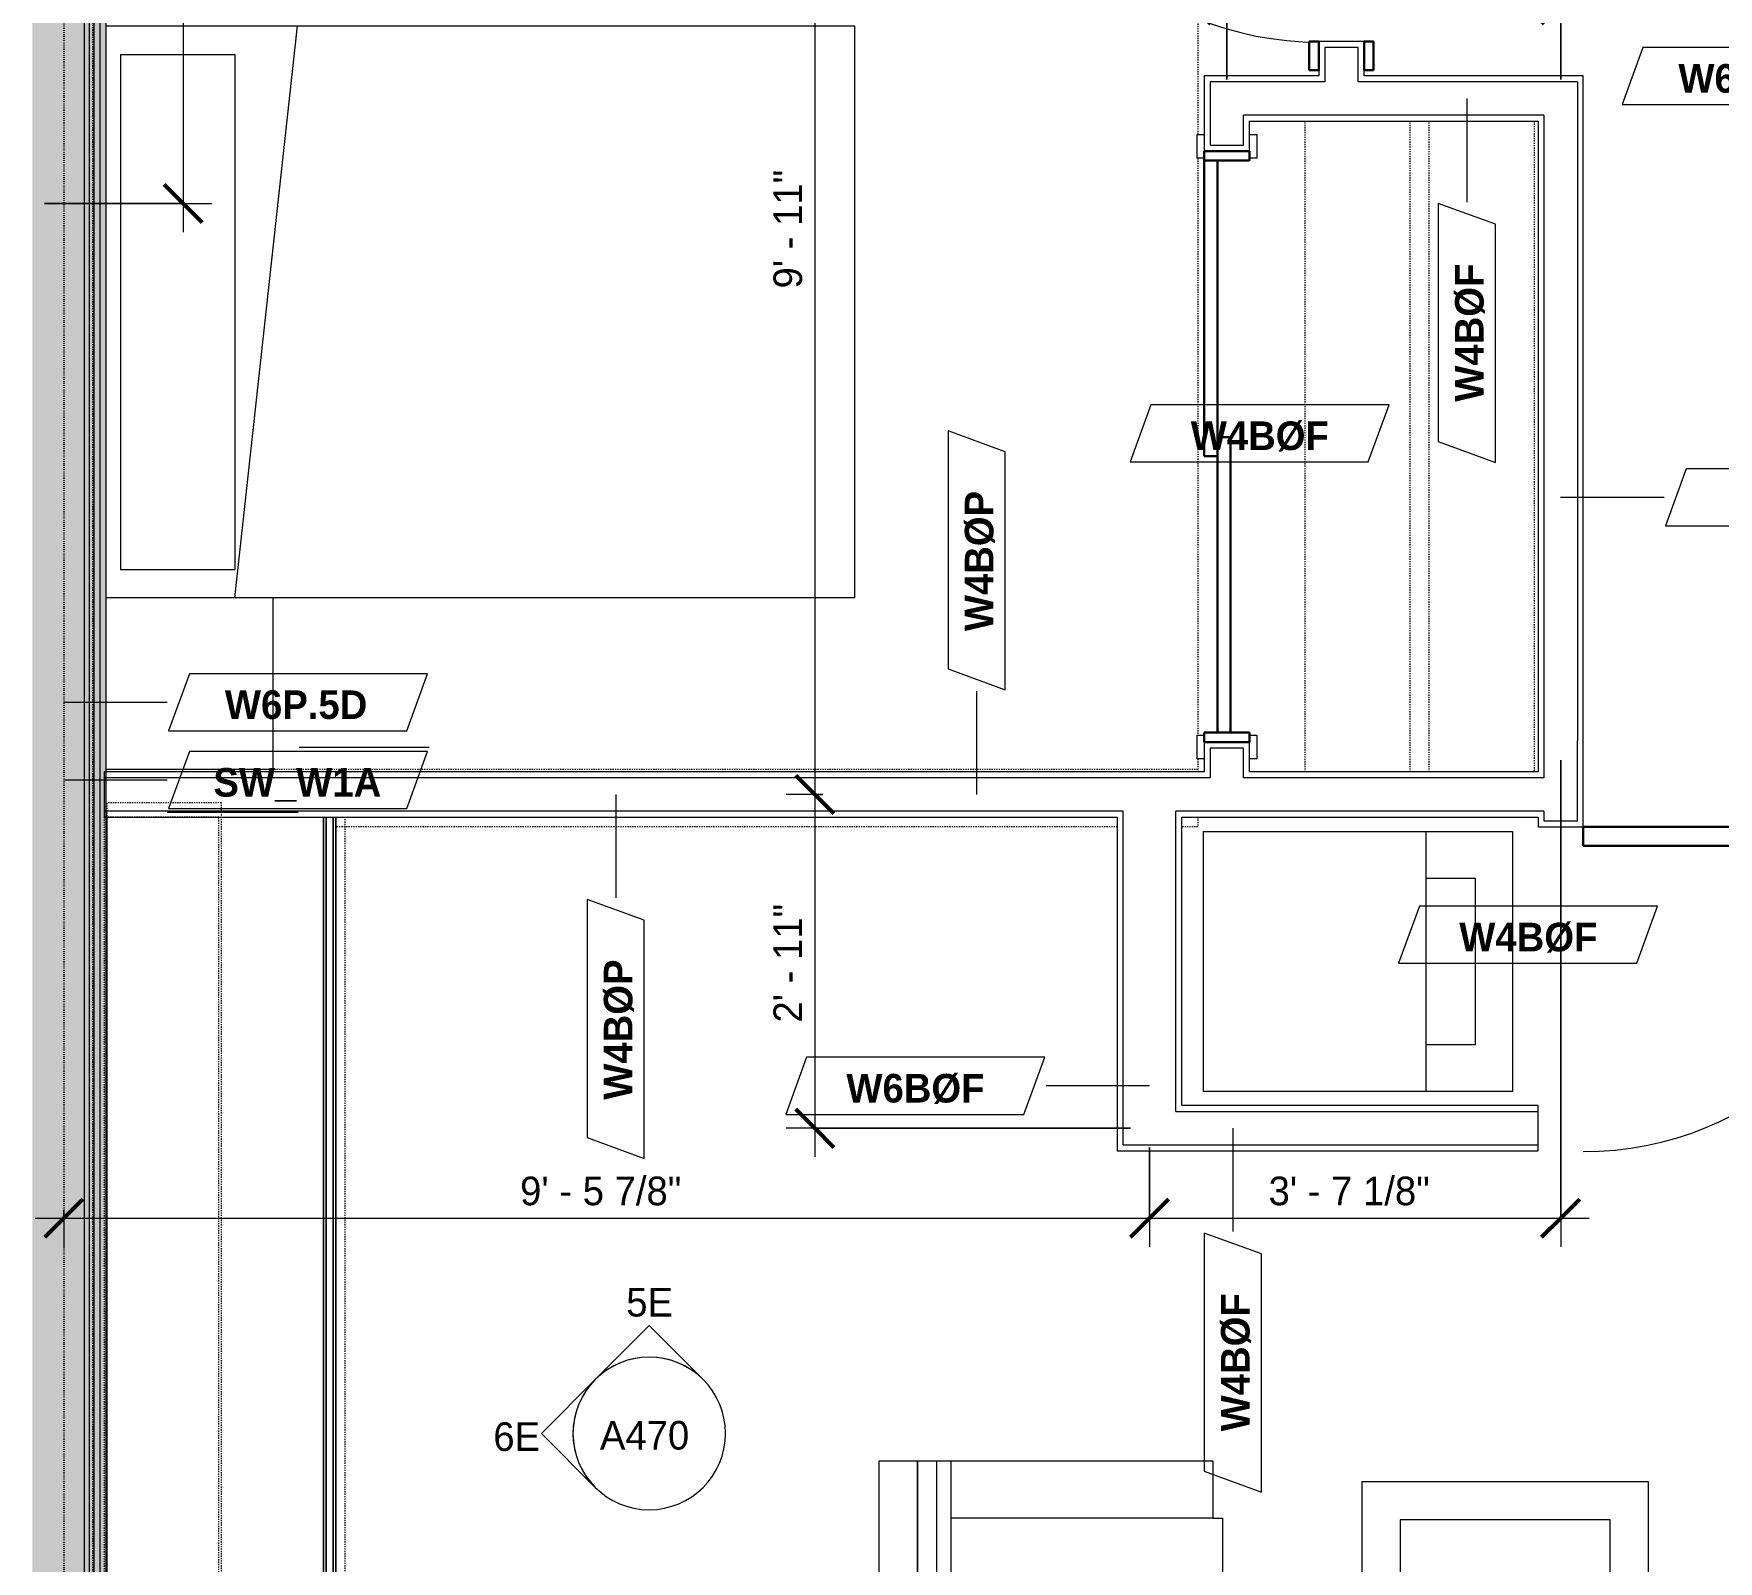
# Model space of a CAD drawing. Header units: inches. Extents: x -4010 to -1814, y 9846 to 12241.
# Drawn here: x -3341.9 to -3165.2, y 10101.6 to 10261.9 of the extents above; entities that cross this region are included whole.
import ezdxf

# ---------------------------------------------------------------- set-up
doc = ezdxf.new("R2010")
doc.units = ezdxf.units.IN
doc.header["$MEASUREMENT"] = 0
for name, pattern in [('Dash', [0.25, 0.125, -0.125]), ('Dash 3_32_', [0.1875, 0.09375, -0.09375]), ('Dash_2_', [0.25, 0.125, -0.125])]:
    doc.linetypes.add(name, pattern=pattern)
for name, color, linetype, lineweight in [('0-1', 7, 'Continuous', 5), ('A-ANNO-DIMS', 211, 'Continuous', 9), ('A-ANNO-DIMS-32', 211, 'Continuous', 9), ('A-DETL-1', 90, 'Dash 3_32_', 18), ('A-DOOR-3', 31, 'Continuous', 9), ('A-DOOR-4', 31, 'Continuous', 30), ('A-DOOR-FRAM-3', 31, 'Continuous', 30), ('A-WALL', 113, 'Continuous', 18), ('A-WALL-2', 250, 'Continuous', 18), ('A-WALL-3', 113, 'Continuous', 9), ('A-WALL-IDEN', 211, 'Continuous', 9), ('G-ANNO-SYMB-3', 111, 'Continuous', 9), ('G-ANNO-SYMB-4', 111, 'Dash_2_', 9), ('I-FURN', 30, 'Continuous', 9), ('I-FURN-HDLN', 30, 'Dash', 9), ('I-WALL-2', 241, 'Continuous', 5), ('I-WALL-3', 7, 'Continuous', 9), ('P-SANR-FIXT', 6, 'Continuous', 9), ('Q-CASE', 31, 'Continuous', 9), ('Q-CASE-HDLN', 31, 'Dash', 9)]:
    doc.layers.add(name, color=color, linetype=linetype, lineweight=lineweight)
doc.styles.add('Century Gothic', font='ufonts.com_century-gothic.ttf', dxfattribs={"height": 3})
doc.styles.add('Century Gothic_B_1', font='GOTHICB.TTF', dxfattribs={"height": 3})
doc.dimstyles.new('OD_1__HACK_2', dxfattribs={"dimscale": 12, "dimtxt": 3.132505, "dimasz": 0.333333, "dimexe": 0.25, "dimexo": 0.166667, "dimgap": 0.041667, "dimtad": 1, "dimdec": 4, "dimrnd": 0.0625, "dimzin": 3, "dimdsep": 46, "dimlunit": 4, "dimtxsty": 'Century Gothic', "dimblk1": 'OBLIQUE', "dimblk2": 'OBLIQUE', "dimsah": 1, "dimcen": 0.09, "dimdle": 0.25, "dimazin": 0, "dimtfac": 1, "dimtdec": 4, "dimtix": 1, "dimtmove": 0, "dimatfit": 3, "dimfxl": 1, "dimtvp": 1, "dimtfill": 1, "dimfrac": 2, "dimtolj": 1, "dimtzin": 0, "dimarcsym": 2})

# ---------------------------------------------------------------- blocks, each defined once
blk = doc.blocks.new('CTR - 1st Phase - Common Walls_rvt-1-UNIT PLANS - 1ST FLOOR')
at = {"layer": 'I-WALL-2'}
for points in [[(-3336.54, 10017.09), (-3336.54, 10374.04), (-3342.04, 10374.04), (-3342.04, 10017.09)], [(-3336.04, 10017.09), (-3336.04, 10374.04), (-3336.54, 10374.04), (-3336.54, 10017.09)], [(-3335.54, 10017.09), (-3335.54, 10374.04), (-3336.04, 10374.04), (-3336.04, 10017.09)], [(-3334.91, 10017.09), (-3334.91, 10374.04), (-3335.54, 10374.04), (-3335.54, 10017.09)], [(-3334.91, 10017.09), (-3334.29, 10017.09), (-3334.29, 10373.41), (-3334.91, 10373.41), (-3334.91, 10145.58)]]:
    blk.add_hatch(color=256, dxfattribs=at).paths.add_polyline_path(points, flags=0)
at = {"layer": 'A-WALL-2'}
for p, q in [((-3336.54, 10017.09), (-3336.54, 10373.41)), ((-3336.04, 10017.09), (-3336.04, 10373.41)), ((-3335.54, 10017.09), (-3335.54, 10373.41)), ((-3334.91, 10017.09), (-3334.91, 10373.41))]:
    blk.add_line(p, q, dxfattribs=at)
at = {"layer": 'I-WALL-3'}
blk.add_line((-3334.29, 10017.09), (-3334.29, 10337.29), dxfattribs=at)
blk = doc.blocks.new('OD_CW_Base Cabinet - OD_CW_Base Cabinet-3857759-UNIT PLANS - 1ST FLOOR')
at = {"layer": 'Q-CASE'}
for p, q in [((162.06, 24), (0.74, 24)), ((0.74, 24), (0.74, 0)), ((0.74, 1), (0.74, 24)), ((0.74, 24), (162.06, 24)), ((0.74, 0), (0.74, 1)), ((0.74, 1), (162.06, 1)), ((162.06, 1), (0.74, 1)), ((0.74, 0), (162.06, 0)), ((162.06, 0), (0.74, 0))]:
    blk.add_line(p, q, dxfattribs=at)
blk = doc.blocks.new('OD_CW_Countertop - OD_CW_Countertop-3858596-UNIT PLANS - 1ST FLOOR')
at = {"layer": 'Q-CASE-HDLN'}
for p, q in [((162.06, 24), (0.74, 24)), ((0.74, 24), (0.74, -1)), ((0.74, -1), (162.06, -1))]:
    blk.add_line(p, q, dxfattribs=at)
blk = doc.blocks.new('OD_CW_Upper Cabinet - OD_CW_Upper Cabinet-3856834-UNIT PLANS - 1ST FLOOR')
at = {"layer": 'Q-CASE-HDLN'}
for p, q in [((163.56, 24), (0.74, 24)), ((0.74, 24), (0.74, 12)), ((163.56, 12), (163.56, 24)), ((0.74, 12), (163.56, 12))]:
    blk.add_line(p, q, dxfattribs=at)
blk = doc.blocks.new('Couch-Both_Arms-Generic - 1-1372852-UNIT PLANS - 1ST FLOOR')
at = {"layer": 'I-FURN'}
for p, q in [((-36, 18.5), (36, 18.5)), ((-36, 17.5), (-36, 18.5)), ((36, 18.5), (36, 17.5)), ((-42, 17.5), (-36, 17.5)), ((-42, -10), (-42, 17.5)), ((-36, 17.5), (-36, -10)), ((36, 17.5), (42, 17.5)), ((36, -10), (36, 17.5)), ((42, 17.5), (42, -10)), ((-42, -10), (42, -10)), ((-42, -13.5), (-42, -10)), ((42, -10), (42, -13.5)), ((-42, -11.5), (42, -11.5)), ((-42, -13.5), (42, -13.5)), ((-42, -17.5), (-42, -13.5)), ((42, -13.5), (-42, -13.5)), ((42, -13.5), (42, -17.5)), ((42, -17.5), (-42, -17.5))]:
    blk.add_line(p, q, dxfattribs=at)
blk = doc.blocks.new('Table-Coffee - one-1372853-UNIT PLANS - 1ST FLOOR')
at = {"layer": 'I-FURN'}
for p, q in [((-29.28, 11.25), (30.72, 11.25)), ((-29.28, -18.75), (-29.28, 11.25)), ((30.72, 11.25), (30.72, -18.75)), ((26.72, 7.25), (-25.28, 7.25)), ((-25.28, 7.25), (-25.28, -14.75)), ((26.72, -14.75), (26.72, 7.25)), ((-25.28, -14.75), (26.72, -14.75)), ((30.72, -18.75), (-29.28, -18.75))]:
    blk.add_line(p, q, dxfattribs=at)
blk = doc.blocks.new('SLIDING - FLUSH - 5-0 x 6-8-3203586-UNIT PLANS - 1ST FLOOR')
at = {"layer": 'A-DOOR-3'}
for p, q in [((-32.75, 3.25), (-30.25, 3.25)), ((-32.75, 2.5), (-32.75, 3.25)), ((-30.25, 2.5), (-32.75, 2.5)), ((-30.25, 3.25), (-30.25, 2.5)), ((30.25, 3.25), (32.75, 3.25)), ((30.25, 2.5), (30.25, 3.25)), ((32.75, 2.5), (30.25, 2.5)), ((32.75, 3.25), (32.75, 2.5)), ((-32.75, -2.25), (-30.25, -2.25)), ((-32.75, -3), (-32.75, -2.25)), ((-30.25, -3), (-32.75, -3)), ((-30.25, -2.25), (-30.25, -3)), ((30.25, -2.25), (32.75, -2.25)), ((30.25, -3), (30.25, -2.25)), ((32.75, -3), (30.25, -3)), ((32.75, -2.25), (32.75, -3))]:
    blk.add_line(p, q, dxfattribs=at)
at = {"layer": 'A-DOOR-4'}
for p, q in [((-1, -0.88), (-1, 0.5)), ((-1, 0.5), (30, 0.5)), ((30, 0.5), (30, -0.88)), ((-30, -2.25), (-30, -0.88)), ((-30, -0.88), (1, -0.88)), ((30, -0.88), (-1, -0.88)), ((1, -0.88), (1, -2.25)), ((1, -2.25), (-30, -2.25))]:
    blk.add_line(p, q, dxfattribs=at)
at = {"layer": 'A-DOOR-FRAM-3'}
for p, q in [((-31, -2.25), (-31, 2.5)), ((-31, 2.5), (-30, 2.5)), ((-30, 2.5), (-30, -2.25)), ((30, 2.5), (31, 2.5)), ((30, -2.25), (30, 2.5)), ((31, 2.5), (31, -2.25)), ((-30, -2.25), (-31, -2.25)), ((31, -2.25), (30, -2.25))]:
    blk.add_line(p, q, dxfattribs=at)
blk = doc.blocks.new('SWING - SINGLE - FLUSH - 2-10 x 6-8 - PRIVACY-3199407-UNIT PLANS - 1ST FLOOR')
at = {"layer": 'A-DOOR-3'}
blk.add_arc((17, 2.37), 34.07, 93.3657, 180, dxfattribs=at)
at = {"layer": 'A-DOOR-4'}
for p, q in [((15, 2.37), (15, 36.38)), ((17, 36.38), (15, 36.38)), ((17, 2.37), (17, 36.38)), ((17, 2.37), (15, 2.37))]:
    blk.add_line(p, q, dxfattribs=at)
at = {"layer": 'A-DOOR-FRAM-3'}
for p, q in [((-17, 3.37), (-20, 3.37)), ((-20, 3.37), (-20, 2.37)), ((-20, 2.37), (-17, 2.37)), ((-17, 2.37), (-17, 3.37)), ((20, 3.37), (17, 3.37)), ((17, 3.37), (17, 2.37)), ((17, 2.37), (20, 2.37)), ((20, 2.37), (20, 3.37)), ((-17, -2.38), (-20, -2.38)), ((-20, -2.38), (-20, -3.38)), ((-20, -3.38), (-17, -3.38)), ((-17, -3.38), (-17, -2.38)), ((20, -2.38), (17, -2.38)), ((17, -2.38), (17, -3.38)), ((17, -3.38), (20, -3.38)), ((20, -3.38), (20, -2.38))]:
    blk.add_line(p, q, dxfattribs=at)
blk = doc.blocks.new('OD_CW_Closet - OD_CW_Closet-3786599-UNIT PLANS - 1ST FLOOR')
at = {"layer": 'Q-CASE-HDLN'}
for p, q in [((0.74, -24), (0.74, 0)), ((0.74, 0), (68.99, 0)), ((68.99, 0), (68.99, -24)), ((0.74, -11), (68.99, -11)), ((0.74, -13), (68.99, -13)), ((68.99, -24), (0.74, -24))]:
    blk.add_line(p, q, dxfattribs=at)
blk = doc.blocks.new('SWING - SINGLE - FLUSH - 34_ x 80_ - OFFSET PIVOT DOOR AT WASHER_DRYER-3630089-UNIT PLANS - 1ST FLOOR')
at = {"layer": 'A-DOOR-3'}
blk.add_arc((17, -2.37), 34.07, 180, 266.6343, dxfattribs=at)
at = {"layer": 'A-DOOR-4'}
for p, q in [((15, -2.37), (15, -36.38)), ((17, -2.37), (15, -2.37)), ((17, -2.37), (17, -36.38)), ((17, -36.38), (15, -36.38))]:
    blk.add_line(p, q, dxfattribs=at)
blk = doc.blocks.new('Bed-Standard - Queen 60_ x 79_-V84-UNIT PLANS - 1ST FLOOR')
at = {"layer": 'I-FURN'}
for p, q in [((-19.31, 41.3), (40.69, 41.3)), ((-19.31, -37.2), (-19.31, 41.3)), ((40.69, 41.3), (40.69, -37.2)), ((40.69, -23.7), (-19.31, -17.13)), ((-16.31, -23.7), (37.69, -23.7)), ((-16.31, -35.7), (-16.31, -23.7)), ((37.69, -35.7), (37.69, -23.7)), ((-16.31, -35.7), (37.69, -35.7))]:
    blk.add_line(p, q, dxfattribs=at)
at = {"layer": 'I-FURN-HDLN'}
for p, q in [((-55.31, 77.3), (-7.94, 77.3)), ((-5.44, 77.3), (55.06, 77.3)), ((57.56, 77.3), (58.94, 77.3)), ((58.69, 77.3), (58.69, -37.2)), ((63.69, 77.3), (64.69, 77.3)), ((64.69, 77.3), (64.69, 75.61)), ((64.69, 68.86), (64.69, -13.11)), ((-55.31, 17.36), (-55.31, 51.36))]:
    blk.add_line(p, q, dxfattribs=at)
blk = doc.blocks.new('Stacked Washer and Dryer - 26_x25_ - Private-1352637-UNIT PLANS - 1ST FLOOR')
at = {"layer": 'P-SANR-FIXT'}
for p, q in [((0, 13.625), (32.4375, 13.625)), ((0, 13.625), (0, -13.625)), ((23.34375, 13.625), (23.34375, -13.625)), ((32.4375, 13.625), (32.4375, -13.625)), ((23.34375, 8.75), (28.53125, 8.75)), ((28.53125, 8.75), (28.53125, -8.75)), ((28.53125, -8.75), (23.34375, -8.75)), ((32.4375, -13.625), (0, -13.625))]:
    blk.add_line(p, q, dxfattribs=at)
blk = doc.blocks.new('Table-Night Stand - 18_ x 18_ x 24_-1372838-UNIT PLANS - 1ST FLOOR')
at = {"layer": 'I-FURN'}
for p, q in [((0.15, 0), (18.15, 0)), ((18.15, 0), (18.15, -17.5))]:
    blk.add_line(p, q, dxfattribs=at)
blk = doc.blocks.new('OD_CW_Base Cabinet - OD_CW_Base Cabinet-3857750-UNIT PLANS - 1ST FLOOR')
at = {"layer": 'Q-CASE'}
for p, q in [((0.74, 1), (162.69, 1)), ((162.69, 1), (0.74, 1)), ((0.74, 0), (162.69, 0)), ((162.69, 0), (0.74, 0))]:
    blk.add_line(p, q, dxfattribs=at)
blk = doc.blocks.new('OD_CW_Upper Cabinet - OD_CW_Upper Cabinet-3856828-UNIT PLANS - 1ST FLOOR')
at = {"layer": 'Q-CASE-HDLN'}
for p, q in [((162.69, 24), (0.74, 24)), ((0.74, 24), (0.74, 12)), ((162.69, 12), (162.69, 24)), ((0.74, 12), (162.69, 12))]:
    blk.add_line(p, q, dxfattribs=at)
blk = doc.blocks.new('Elevation - Filled Arrow-152140-UNIT PLANS - 1ST FLOOR')
at = {"layer": 'G-ANNO-SYMB-3'}
for start, end in [(360, 180), (180, 360)]:
    blk.add_arc((0, 0), 0.25, start, end, dxfattribs=at)
blk = doc.blocks.new('Elevation - Filled Arrow-151867-UNIT PLANS - 1ST FLOOR')
at = {"layer": 'G-ANNO-SYMB-3'}
for p, q in [((0, 0.3536), (-0.1768, 0.1768)), ((0.1768, 0.1768), (0, 0.3536))]:
    blk.add_line(p, q, dxfattribs=at)
blk.add_arc((0, 0), 0.25, 45, 135, dxfattribs=at)
blk = doc.blocks.new('DIMBLOCK36-UNIT PLANS - 1ST FLOOR')
at = {"layer": 'A-ANNO-DIMS-32', "lineweight": 50}
for p, q in [((-3259.94, 10301.04), (-3261.94, 10303.04)), ((-3259.94, 10301.04), (-3257.94, 10299.04)), ((-3259.94, 10182.04), (-3261.94, 10184.04)), ((-3259.94, 10182.04), (-3257.94, 10180.04))]:
    blk.add_line(p, q, dxfattribs=at)
at = {"layer": 'A-ANNO-DIMS-32'}
for p, q in [((-3259.11, 10301.04), (-3262.94, 10301.04)), ((-3259.94, 10301.04), (-3259.94, 10182.04)), ((-3259.94, 10301.04), (-3259.11, 10301.04)), ((-3259.11, 10182.04), (-3262.94, 10182.04)), ((-3259.94, 10182.04), (-3259.11, 10182.04))]:
    blk.add_line(p, q, dxfattribs=at)
at = {"layer": 'A-ANNO-DIMS-32', "color": 0, "insert": (-3264.29, 10235.13), "char_height": 3, "width": 15.394, "attachment_point": 1, "rotation": 90, "line_spacing_factor": 0.984502, "style": 'Century Gothic', "bg_fill": 3, "box_fill_scale": 1.25, "bg_fill_color": 256, "bg_fill_true_color": 13158600, "bg_fill_transparency": 0}
blk.add_mtext('9\' - 11"', dxfattribs=at)
blk = doc.blocks.new('_Oblique')
at = {"color": 0, "linetype": 'ByBlock', "lineweight": -2}
blk.add_line((-0.5, -0.5), (0.5, 0.5), dxfattribs=at)
blk = doc.blocks.new('DIMBLOCK37-UNIT PLANS - 1ST FLOOR')
at = {"layer": 'A-ANNO-DIMS-32', "lineweight": 50}
for p, q in [((-3259.94, 10182.04), (-3261.94, 10184.04)), ((-3259.94, 10182.04), (-3257.94, 10180.04)), ((-3259.94, 10147.04), (-3261.94, 10149.04)), ((-3259.94, 10147.04), (-3257.94, 10145.04))]:
    blk.add_line(p, q, dxfattribs=at)
at = {"layer": 'A-ANNO-DIMS-32'}
for p, q in [((-3259.11, 10182.04), (-3262.94, 10182.04)), ((-3259.94, 10182.04), (-3259.94, 10144.04)), ((-3259.94, 10182.04), (-3259.11, 10182.04)), ((-3226.85, 10147.04), (-3262.94, 10147.04)), ((-3259.94, 10147.04), (-3226.85, 10147.04))]:
    blk.add_line(p, q, dxfattribs=at)
at = {"layer": 'A-ANNO-DIMS-32', "color": 0, "insert": (-3264.29, 10158.13), "char_height": 3, "width": 15.394, "attachment_point": 1, "rotation": 90, "line_spacing_factor": 0.984502, "style": 'Century Gothic', "bg_fill": 3, "box_fill_scale": 1.25, "bg_fill_color": 256, "bg_fill_true_color": 13158600, "bg_fill_transparency": 0}
blk.add_mtext('2\' - 11"', dxfattribs=at)
blk = doc.blocks.new('DIMBLOCK38-UNIT PLANS - 1ST FLOOR')
at = {"layer": 'A-ANNO-DIMS-32'}
for p, q in [((-3216.72, 10257.04), (-3216.72, 10267.87)), ((-3181.72, 10257.04), (-3181.72, 10267.87)), ((-3219.72, 10264.87), (-3178.72, 10264.87)), ((-3216.72, 10264.87), (-3216.72, 10257.04)), ((-3181.72, 10264.87), (-3181.72, 10257.04))]:
    blk.add_line(p, q, dxfattribs=at)
at = {"layer": 'A-ANNO-DIMS-32', "lineweight": 50}
for p, q in [((-3216.72, 10264.87), (-3214.72, 10266.87)), ((-3181.72, 10264.87), (-3179.72, 10266.87)), ((-3216.72, 10264.87), (-3218.72, 10262.87)), ((-3181.72, 10264.87), (-3183.72, 10262.87))]:
    blk.add_line(p, q, dxfattribs=at)
at = {"layer": 'A-ANNO-DIMS-32', "color": 0, "insert": (-3205.64, 10269.22), "char_height": 3, "width": 15.394, "attachment_point": 1, "line_spacing_factor": 0.984502, "style": 'Century Gothic', "bg_fill": 3, "box_fill_scale": 1.25, "bg_fill_color": 256, "bg_fill_true_color": 13158600, "bg_fill_transparency": 0}
blk.add_mtext('2\' - 11"', dxfattribs=at)
blk = doc.blocks.new('DIMBLOCK39-UNIT PLANS - 1ST FLOOR')
at = {"layer": 'A-ANNO-DIMS-32'}
for p, q in [((-3224.85, 10145.04), (-3224.85, 10134.62)), ((-3224.85, 10137.62), (-3224.85, 10145.04)), ((-3341.72, 10137.62), (-3224.85, 10137.62)), ((-3338.72, 10138.45), (-3338.72, 10134.62)), ((-3338.72, 10137.62), (-3338.72, 10138.45))]:
    blk.add_line(p, q, dxfattribs=at)
at = {"layer": 'A-ANNO-DIMS-32', "lineweight": 50}
for p, q in [((-3338.72, 10137.62), (-3336.72, 10139.62)), ((-3224.85, 10137.62), (-3222.85, 10139.62)), ((-3338.72, 10137.62), (-3340.72, 10135.62)), ((-3224.85, 10137.62), (-3226.85, 10135.62))]:
    blk.add_line(p, q, dxfattribs=at)
at = {"layer": 'A-ANNO-DIMS-32', "color": 0, "insert": (-3290.86, 10141.97), "char_height": 3, "width": 21.7784, "attachment_point": 1, "line_spacing_factor": 0.984502, "style": 'Century Gothic', "bg_fill": 3, "box_fill_scale": 1.25, "bg_fill_color": 256, "bg_fill_true_color": 13158600, "bg_fill_transparency": 0}
blk.add_mtext('9\' - 5 7/8"', dxfattribs=at)
blk = doc.blocks.new('DIMBLOCK40-UNIT PLANS - 1ST FLOOR')
at = {"layer": 'A-ANNO-DIMS-32'}
for p, q in [((-3181.72, 10185.66), (-3181.72, 10134.62)), ((-3181.72, 10137.62), (-3181.72, 10185.66)), ((-3224.85, 10145.04), (-3224.85, 10134.62)), ((-3224.85, 10137.62), (-3224.85, 10145.04)), ((-3224.85, 10137.62), (-3178.72, 10137.62))]:
    blk.add_line(p, q, dxfattribs=at)
at = {"layer": 'A-ANNO-DIMS-32', "lineweight": 50}
for p, q in [((-3224.85, 10137.62), (-3222.85, 10139.62)), ((-3181.72, 10137.62), (-3179.72, 10139.62)), ((-3224.85, 10137.62), (-3226.85, 10135.62)), ((-3181.72, 10137.62), (-3183.72, 10135.62))]:
    blk.add_line(p, q, dxfattribs=at)
at = {"layer": 'A-ANNO-DIMS-32', "color": 0, "insert": (-3212.36, 10141.97), "char_height": 3, "width": 21.7784, "attachment_point": 1, "line_spacing_factor": 0.984502, "style": 'Century Gothic', "bg_fill": 3, "box_fill_scale": 1.25, "bg_fill_color": 256, "bg_fill_true_color": 13158600, "bg_fill_transparency": 0}
blk.add_mtext('3\' - 7 1/8"', dxfattribs=at)
blk = doc.blocks.new('DIMBLOCK52-UNIT PLANS - 1ST FLOOR')
at = {"layer": 'A-ANNO-DIMS-32'}
for p, q in [((-3181.72, 10257.04), (-3181.72, 10289.36)), ((-3204.72, 10287.19), (-3204.72, 10283.36)), ((-3204.72, 10286.36), (-3204.72, 10287.19)), ((-3204.72, 10286.36), (-3178.72, 10286.36)), ((-3181.72, 10286.36), (-3181.72, 10257.04))]:
    blk.add_line(p, q, dxfattribs=at)
at = {"layer": 'A-ANNO-DIMS-32', "lineweight": 50}
for p, q in [((-3204.72, 10286.36), (-3202.72, 10288.36)), ((-3181.72, 10286.36), (-3179.72, 10288.36)), ((-3204.72, 10286.36), (-3206.72, 10284.36)), ((-3181.72, 10286.36), (-3183.72, 10284.36))]:
    blk.add_line(p, q, dxfattribs=at)
at = {"layer": 'A-ANNO-DIMS-32', "color": 0, "insert": (-3199.64, 10290.7), "char_height": 3, "width": 15.394, "attachment_point": 1, "line_spacing_factor": 0.984502, "style": 'Century Gothic', "bg_fill": 3, "box_fill_scale": 1.25, "bg_fill_color": 256, "bg_fill_true_color": 13158600, "bg_fill_transparency": 0}
blk.add_mtext('1\' - 11"', dxfattribs=at)
blk = doc.blocks.new('DIMBLOCK110-UNIT PLANS - 1ST FLOOR')
at = {"layer": 'A-ANNO-DIMS-32', "lineweight": 50}
for p, q in [((-3326.21, 10374.04), (-3328.21, 10376.04)), ((-3326.21, 10374.04), (-3324.21, 10372.04)), ((-3326.21, 10244.04), (-3328.21, 10246.04)), ((-3326.21, 10244.04), (-3324.21, 10242.04))]:
    blk.add_line(p, q, dxfattribs=at)
at = {"layer": 'A-ANNO-DIMS-32'}
for p, q in [((-3326.21, 10377.04), (-3326.21, 10241.04)), ((-3325.38, 10374.04), (-3329.21, 10374.04)), ((-3326.21, 10374.04), (-3325.38, 10374.04)), ((-3340.76, 10244.04), (-3323.21, 10244.04)), ((-3326.21, 10244.04), (-3340.76, 10244.04))]:
    blk.add_line(p, q, dxfattribs=at)
at = {"layer": 'A-ANNO-DIMS-32', "color": 0, "insert": (-3330.56, 10301.46), "char_height": 3, "width": 18.1984, "attachment_point": 1, "rotation": 90, "line_spacing_factor": 0.984502, "style": 'Century Gothic', "bg_fill": 3, "box_fill_scale": 1.25, "bg_fill_color": 256, "bg_fill_true_color": 13158600, "bg_fill_transparency": 0}
blk.add_mtext('10\' - 10"', dxfattribs=at)
blk = doc.blocks.new('Wall Tag - Shear Wall-3956451-UNIT PLANS - 1ST FLOOR')
at = {"layer": 'A-WALL-IDEN'}
for p, q in [((-0.3561, 0.0937), (-0.4244, -0.0937)), ((0.4244, 0.0937), (-0.3561, 0.0937)), ((0.4291, 0.1068), (0.0033, 0.1068)), ((0.3561, -0.0937), (0.4244, 0.0937)), ((0, -0.1068), (-0.4291, -0.1068)), ((-0.4244, -0.0937), (0.3561, -0.0937))]:
    blk.add_line(p, q, dxfattribs=at)
blk = doc.blocks.new('Wall Tag - Arch Wall-3956453-UNIT PLANS - 1ST FLOOR')
at = {"layer": 'A-WALL-IDEN'}
for p, q in [((-0.3561, 0.0937), (-0.4244, -0.0937)), ((0.4244, 0.0937), (-0.3561, 0.0937)), ((0.3561, -0.0937), (0.4244, 0.0937)), ((-0.4244, -0.0937), (0.3561, -0.0937))]:
    blk.add_line(p, q, dxfattribs=at)

msp = doc.modelspace()

# ---------------------------------------------------------------- linework, layer by layer
at = {"layer": 'A-DETL-1'}
msp.add_line((-3338.72374, 10373.4144), (-3338.72374, 10019.4144), dxfattribs=at)
at = {"layer": 'A-WALL'}
for p, q in [((-3206.47374, 10260.4144), (-3206.47374, 10256.7894)), ((-3202.97374, 10260.4144), (-3206.47374, 10260.4144)), ((-3202.97374, 10256.7894), (-3202.97374, 10260.4144)), ((-3218.47374, 10256.7894), (-3218.47374, 10250.1644)), ((-3206.47374, 10256.7894), (-3218.47374, 10256.7894)), ((-3179.97374, 10256.7894), (-3202.97374, 10256.7894)), ((-3179.97374, 10256.7894), (-3179.97374, 10187.65981)), ((-3214.97374, 10250.1644), (-3214.97374, 10253.2894)), ((-3183.47374, 10253.2894), (-3214.97374, 10253.2894)), ((-3183.47374, 10253.2894), (-3183.47374, 10187.65981)), ((-3218.47374, 10250.1644), (-3214.97374, 10250.1644)), ((-3214.97374, 10186.9144), (-3218.47374, 10186.9144)), ((-3218.47374, 10186.9144), (-3218.47374, 10183.7894)), ((-3214.97374, 10183.7894), (-3214.97374, 10186.9144)), ((-3183.47374, 10187.65981), (-3183.47374, 10183.7894)), ((-3179.97374, 10179.2894), (-3179.97374, 10187.65981)), ((-3218.47374, 10183.7894), (-3334.47374, 10183.7894)), ((-3183.47374, 10183.7894), (-3214.97374, 10183.7894)), ((-3227.59874, 10180.2894), (-3334.47374, 10180.2894)), ((-3227.59874, 10145.2894), (-3227.59874, 10180.2894)), ((-3222.09874, 10148.7894), (-3222.09874, 10180.2894)), ((-3183.47374, 10180.2894), (-3222.09874, 10180.2894)), ((-3183.47374, 10180.2894), (-3183.47374, 10179.2894)), ((-3183.47374, 10179.2894), (-3179.97374, 10179.2894)), ((-3222.09874, 10148.7894), (-3184.09874, 10148.7894)), ((-3227.59874, 10145.2894), (-3184.09874, 10145.2894))]:
    msp.add_line(p, q, dxfattribs=at)
at = {"layer": 'A-WALL-3'}
for p, q in [((-3207.09874, 10261.0394), (-3207.09874, 10257.4144)), ((-3202.34874, 10261.0394), (-3207.09874, 10261.0394)), ((-3202.34874, 10257.4144), (-3202.34874, 10261.0394)), ((-3219.09874, 10257.4144), (-3219.09874, 10249.5394)), ((-3207.09874, 10257.4144), (-3219.09874, 10257.4144)), ((-3179.34874, 10257.4144), (-3202.34874, 10257.4144)), ((-3179.34874, 10187.65981), (-3179.34874, 10257.4144)), ((-3214.34874, 10249.5394), (-3214.34874, 10252.6644)), ((-3214.34874, 10252.6644), (-3184.09874, 10252.6644)), ((-3184.09874, 10252.6644), (-3184.09874, 10187.65981)), ((-3219.09874, 10249.5394), (-3214.34874, 10249.5394)), ((-3219.09874, 10187.5394), (-3219.09874, 10184.4144)), ((-3214.34874, 10187.5394), (-3219.09874, 10187.5394)), ((-3214.34874, 10184.4144), (-3214.34874, 10187.5394)), ((-3184.09874, 10187.65981), (-3184.09874, 10184.4144)), ((-3179.34874, 10178.6644), (-3179.34874, 10187.65981)), ((-3219.09874, 10184.4144), (-3334.47374, 10184.4144)), ((-3334.47374, 10184.4144), (-3334.47374, 10179.6644)), ((-3184.09874, 10184.4144), (-3214.34874, 10184.4144)), ((-3334.47374, 10179.6644), (-3228.22374, 10179.6644)), ((-3228.22374, 10179.6644), (-3228.22374, 10144.6644)), ((-3221.47374, 10149.4144), (-3221.47374, 10179.6644)), ((-3221.47374, 10179.6644), (-3184.09874, 10179.6644)), ((-3184.09874, 10179.6644), (-3184.09874, 10178.6644)), ((-3184.09874, 10178.6644), (-3179.34874, 10178.6644)), ((-3184.09874, 10149.4144), (-3221.47374, 10149.4144)), ((-3184.09874, 10144.6644), (-3184.09874, 10149.4144)), ((-3228.22374, 10144.6644), (-3184.09874, 10144.6644))]:
    msp.add_line(p, q, dxfattribs=at)
at = {"layer": 'A-WALL-IDEN'}
for p, q in [((-3181.72374, 10213.22307), (-3170.88058, 10213.22307)), ((-3338.72374, 10191.72305), (-3327.88058, 10191.72305)), ((-3338.72374, 10183.57794), (-3327.88058, 10183.57794)), ((-3280.83517, 10182.0394), (-3280.83517, 10171.19624))]:
    msp.add_line(p, q, dxfattribs=at)
at = {"layer": 'G-ANNO-SYMB-4'}
msp.add_line((-3335.72374, 10380.7894), (-3335.72374, 9980.49444), dxfattribs=at)

# ---------------------------------------------------------------- block references
at = {"layer": '0-1'}
msp.add_blockref('CTR - 1st Phase - Common Walls_rvt-1-UNIT PLANS - 1ST FLOOR', (0, 0), dxfattribs=at)
at = {"layer": 'A-DOOR-3'}
for name, p, rotation in [('SWING - SINGLE - FLUSH - 2-10 x 6-8 - PRIVACY-3199407-UNIT PLANS - 1ST FLOOR', (-3204.72374, 10278.0394), 89.9999999999674), ('SLIDING - FLUSH - 5-0 x 6-8-3203586-UNIT PLANS - 1ST FLOOR', (-3216.84874, 10218.5394), 269.9999999999561), ('SWING - SINGLE - FLUSH - 34_ x 80_ - OFFSET PIVOT DOOR AT WASHER_DRYER-3630089-UNIT PLANS - 1ST FLOOR', (-3181.72374, 10161.6644), 90.00000000002191)]:
    msp.add_blockref(name, p, dxfattribs=dict(at, rotation=rotation))
at = {"layer": 'A-WALL-IDEN', "xscale": 31.99999999999999, "yscale": 31.99999999999999, "zscale": 31.99999999999999}
for name, p in [('Wall Tag - Arch Wall-3956453-UNIT PLANS - 1ST FLOOR', (-3161.6986, 10257.4169)), ('Wall Tag - Arch Wall-3956453-UNIT PLANS - 1ST FLOOR', (-3213.30572, 10219.93373)), ('Wall Tag - Arch Wall-3956453-UNIT PLANS - 1ST FLOOR', (-3157.14888, 10213.22307)), ('Wall Tag - Arch Wall-3956453-UNIT PLANS - 1ST FLOOR', (-3314.14888, 10191.72305)), ('Wall Tag - Shear Wall-3956451-UNIT PLANS - 1ST FLOOR', (-3314.14888, 10183.57794))]:
    msp.add_blockref(name, p, dxfattribs=at)
at = {"layer": 'A-WALL-IDEN', "xscale": 31.99999999999999, "yscale": 31.99999999999999, "zscale": 31.99999999999999, "rotation": 89.99999999999991}
for p in [(-3191.55926, 10230.46454), (-3242.97232, 10206.61426)]:
    msp.add_blockref('Wall Tag - Arch Wall-3956453-UNIT PLANS - 1ST FLOOR', p, dxfattribs=at)
at = {"layer": 'G-ANNO-SYMB-3', "xscale": 31.99999999999999, "yscale": 31.99999999999999, "zscale": 31.99999999999999}
for name in ['Elevation - Filled Arrow-151867-UNIT PLANS - 1ST FLOOR', 'Elevation - Filled Arrow-152140-UNIT PLANS - 1ST FLOOR']:
    msp.add_blockref(name, (-3277.31797, 10115.02901), dxfattribs=at)
at = {"layer": 'G-ANNO-SYMB-3', "xscale": 31.99999999999999, "yscale": 31.99999999999999, "zscale": 31.99999999999999, "rotation": 90.00000000000783}
msp.add_blockref('Elevation - Filled Arrow-151867-UNIT PLANS - 1ST FLOOR', (-3277.31797, 10115.02901), dxfattribs=at)
at = {"layer": 'I-FURN'}
for name, p, rotation in [('Bed-Standard - Queen 60_ x 79_-V84-UNIT PLANS - 1ST FLOOR', (-3297.08274, 10243.35292), 269.9999999999716), ('Table-Night Stand - 18_ x 18_ x 24_-1372838-UNIT PLANS - 1ST FLOOR', (-3316.78765, 10202.81139), 269.9999999999716), ('Couch-Both_Arms-Generic - 1-1372852-UNIT PLANS - 1ST FLOOR', (-3235.69269, 10070.15981), 270.0000000000034), ('Table-Coffee - one-1372853-UNIT PLANS - 1ST FLOOR', (-3191.2972, 10079.26568), 89.99999999999021)]:
    msp.add_blockref(name, p, dxfattribs=dict(at, rotation=rotation))
at = {"layer": 'P-SANR-FIXT'}
msp.add_blockref('Stacked Washer and Dryer - 26_x25_ - Private-1352637-UNIT PLANS - 1ST FLOOR', (-3219.22374, 10164.5394), dxfattribs=at)
at = {"layer": 'Q-CASE'}
for name, p, rotation in [('OD_CW_Closet - OD_CW_Closet-3786599-UNIT PLANS - 1ST FLOOR', (-3208.51241, 10183.67669), 89.99999999997974), ('OD_CW_Upper Cabinet - OD_CW_Upper Cabinet-3856834-UNIT PLANS - 1ST FLOOR', (-3310.19593, 10017.60169), 90.00000000000682), ('OD_CW_Upper Cabinet - OD_CW_Upper Cabinet-3856828-UNIT PLANS - 1ST FLOOR', (-3310.47374, 10016.97669), 90.0000000000159), ('OD_CW_Base Cabinet - OD_CW_Base Cabinet-3857759-UNIT PLANS - 1ST FLOOR', (-3310.19593, 10017.60169), 89.99999999998634), ('OD_CW_Countertop - OD_CW_Countertop-3858596-UNIT PLANS - 1ST FLOOR', (-3310.19593, 10017.60169), 90.00000000181076), ('OD_CW_Base Cabinet - OD_CW_Base Cabinet-3857750-UNIT PLANS - 1ST FLOOR', (-3310.47374, 10016.97669), 89.99999999999541)]:
    msp.add_blockref(name, p, dxfattribs=dict(at, rotation=rotation))

# ---------------------------------------------------------------- texts
at = {"layer": 'A-WALL-IDEN', "char_height": 3, "attachment_point": 1, "style": 'Century Gothic_B_1'}
for s, insert, width in [('W6P.5D', (-3169.37436, 10258.66444), 18.483), ('W4BØF', (-3220.52164, 10221.18127), 17.372), ('W6P.5D', (-3321.82464, 10192.97058), 18.483), ('SW_W1A', (-3323.03409, 10184.82547), 21.412)]:
    msp.add_mtext(s, dxfattribs=dict(at, insert=insert, width=width))
at = {"layer": 'A-WALL-IDEN', "char_height": 3, "attachment_point": 1, "rotation": 90, "style": 'Century Gothic_B_1'}
for s, insert, width in [('W4BØF', (-3192.80679, 10223.24861), 17.372), ('W4BØP', (-3244.21986, 10199.18416), 17.877), ('W4BØP', (-3282.0827, 10150.03444), 17.877), ('W4BØF', (-3217.35145, 10115.24861), 17.372)]:
    msp.add_mtext(s, dxfattribs=dict(at, insert=insert, width=width))
at = {"layer": 'G-ANNO-SYMB-3', "char_height": 3, "attachment_point": 1, "style": 'Century Gothic'}
for s, insert, width in [('5E', (-3279.73232, 10130.29436), 5.555), ('6E', (-3293.67099, 10116.20101), 5.555), ('A470', (-3282.49391, 10116.33543), 12.221)]:
    msp.add_mtext(s, dxfattribs=dict(at, insert=insert, width=width))

# ---------------------------------------------------------------- next in the draw order: dimensions: what is measured, and where the dimension line sits
at = {"layer": 'A-ANNO-DIMS'}
for base, p1, p2, override, picture, middle in [((-3326.21144, 10244.0394), (-3323.38301, 10374.0394), (-3342.76124, 10244.0394), {"dimpost": '<>', "dimfxl": 131.436355}, 'DIMBLOCK110-UNIT PLANS - 1ST FLOOR', (-3328.2869, 10309.0394)), ((-3259.94024, 10182.0394), (-3257.11182, 10301.0394), (-3257.11182, 10182.0394), {"dimpost": '<>', "dimfxl": 119}, 'DIMBLOCK36-UNIT PLANS - 1ST FLOOR', (-3262.0157, 10241.5394))]:
    dim = msp.add_linear_dim(base=base, p1=p1, p2=p2, angle=90, dimstyle='OD_1__HACK_2', override=override, dxfattribs=at)
    dim.commit()
    dim.dimension.update_dxf_attribs({"geometry": picture, "text_midpoint": middle})
dim = msp.add_linear_dim(base=(-3181.72374, 10264.87194), p1=(-3216.72374, 10255.0394), p2=(-3181.72374, 10255.0394), dimstyle='OD_1__HACK_2', override={"dimpost": '<>', "dimfxl": 35}, dxfattribs=at)
dim.commit()
dim.dimension.update_dxf_attribs({"geometry": 'DIMBLOCK38-UNIT PLANS - 1ST FLOOR', "text_midpoint": (-3199.22374, 10266.90967)})

# ---------------------------------------------------------------- next in the draw order: dimensions: what is measured, and where the dimension line sits
dim = msp.add_linear_dim(base=(-3181.72374, 10286.35963), p1=(-3204.72374, 10289.18806), p2=(-3181.72374, 10255.0394), dimstyle='OD_1__HACK_2', override={"dimpost": '<>', "dimfxl": 41.171973}, dxfattribs=at)
dim.commit()
dim.dimension.update_dxf_attribs({"geometry": 'DIMBLOCK52-UNIT PLANS - 1ST FLOOR', "text_midpoint": (-3193.22374, 10288.35963)})
dim = msp.add_linear_dim(base=(-3259.94024, 10147.0394), p1=(-3257.11182, 10182.0394), p2=(-3224.84874, 10147.0394), angle=90, dimstyle='OD_1__HACK_2', override={"dimpost": '<>', "dimfxl": 47.601537}, dxfattribs=at)
dim.commit()
dim.dimension.update_dxf_attribs({"geometry": 'DIMBLOCK37-UNIT PLANS - 1ST FLOOR', "text_midpoint": (-3261.97797, 10164.5394)})

# ---------------------------------------------------------------- next in the draw order: linework, layer by layer
at = {"layer": 'A-WALL-IDEN'}
for p, q in [((-3191.55926, 10255.0394), (-3191.55926, 10244.19624)), ((-3242.97232, 10182.0394), (-3242.97232, 10192.88255))]:
    msp.add_line(p, q, dxfattribs=at)

# ---------------------------------------------------------------- next in the draw order: block references
at = {"layer": 'A-WALL-IDEN', "xscale": 31.99999999999999, "yscale": 31.99999999999999, "zscale": 31.99999999999999}
msp.add_blockref('Wall Tag - Arch Wall-3956453-UNIT PLANS - 1ST FLOOR', (-3249.4236, 10151.4956), dxfattribs=at)

# ---------------------------------------------------------------- next in the draw order: texts
at = {"layer": 'A-WALL-IDEN', "insert": (-3256.63952, 10152.74313), "char_height": 3, "width": 17.372, "attachment_point": 1, "style": 'Century Gothic_B_1'}
msp.add_mtext('W6BØF', dxfattribs=at)

# ---------------------------------------------------------------- next in the draw order: dimensions: what is measured, and where the dimension line sits
at = {"layer": 'A-ANNO-DIMS'}
dim = msp.add_linear_dim(base=(-3224.84874, 10137.62249), p1=(-3338.72374, 10140.45092), p2=(-3224.84874, 10147.0394), dimstyle='OD_1__HACK_2', override={"dimpost": '<>', "dimfxl": 114.065436}, dxfattribs=at)
dim.commit()
dim.dimension.update_dxf_attribs({"geometry": 'DIMBLOCK39-UNIT PLANS - 1ST FLOOR', "text_midpoint": (-3281.78624, 10139.86416)})

# ---------------------------------------------------------------- next in the draw order: block references
at = {"layer": 'A-WALL-IDEN', "xscale": 31.99999999999999, "yscale": 31.99999999999999, "zscale": 31.99999999999999, "rotation": 89.99999999999991}
msp.add_blockref('Wall Tag - Arch Wall-3956453-UNIT PLANS - 1ST FLOOR', (-3280.83517, 10157.46454), dxfattribs=at)

# ---------------------------------------------------------------- next in the draw order: dimensions: what is measured, and where the dimension line sits
at = {"layer": 'A-ANNO-DIMS'}
dim = msp.add_linear_dim(base=(-3181.72374, 10137.62249), p1=(-3224.84874, 10147.0394), p2=(-3181.72374, 10187.65981), dimstyle='OD_1__HACK_2', override={"dimpost": '<>', "dimfxl": 59.243425}, dxfattribs=at)
dim.commit()
dim.dimension.update_dxf_attribs({"geometry": 'DIMBLOCK40-UNIT PLANS - 1ST FLOOR', "text_midpoint": (-3203.28624, 10139.86416)})

# ---------------------------------------------------------------- next in the draw order: linework, layer by layer
at = {"layer": 'A-WALL-IDEN'}
for p, q in [((-3224.84874, 10151.4956), (-3235.69189, 10151.4956)), ((-3216.10391, 10147.0394), (-3216.10391, 10136.19624))]:
    msp.add_line(p, q, dxfattribs=at)

# ---------------------------------------------------------------- next in the draw order: block references
at = {"layer": 'A-WALL-IDEN', "xscale": 31.99999999999999, "yscale": 31.99999999999999, "zscale": 31.99999999999999}
msp.add_blockref('Wall Tag - Arch Wall-3956453-UNIT PLANS - 1ST FLOOR', (-3185.14175, 10167.3496), dxfattribs=at)
at = {"layer": 'A-WALL-IDEN', "xscale": 31.99999999999999, "yscale": 31.99999999999999, "zscale": 31.99999999999999, "rotation": 89.99999999999991}
msp.add_blockref('Wall Tag - Arch Wall-3956453-UNIT PLANS - 1ST FLOOR', (-3216.10391, 10122.46454), dxfattribs=at)

# ---------------------------------------------------------------- next in the draw order: texts
at = {"layer": 'A-WALL-IDEN', "insert": (-3192.35767, 10168.59713), "char_height": 3, "width": 17.372, "attachment_point": 1, "style": 'Century Gothic_B_1'}
msp.add_mtext('W4BØF', dxfattribs=at)

doc.saveas('drawing.dxf')
